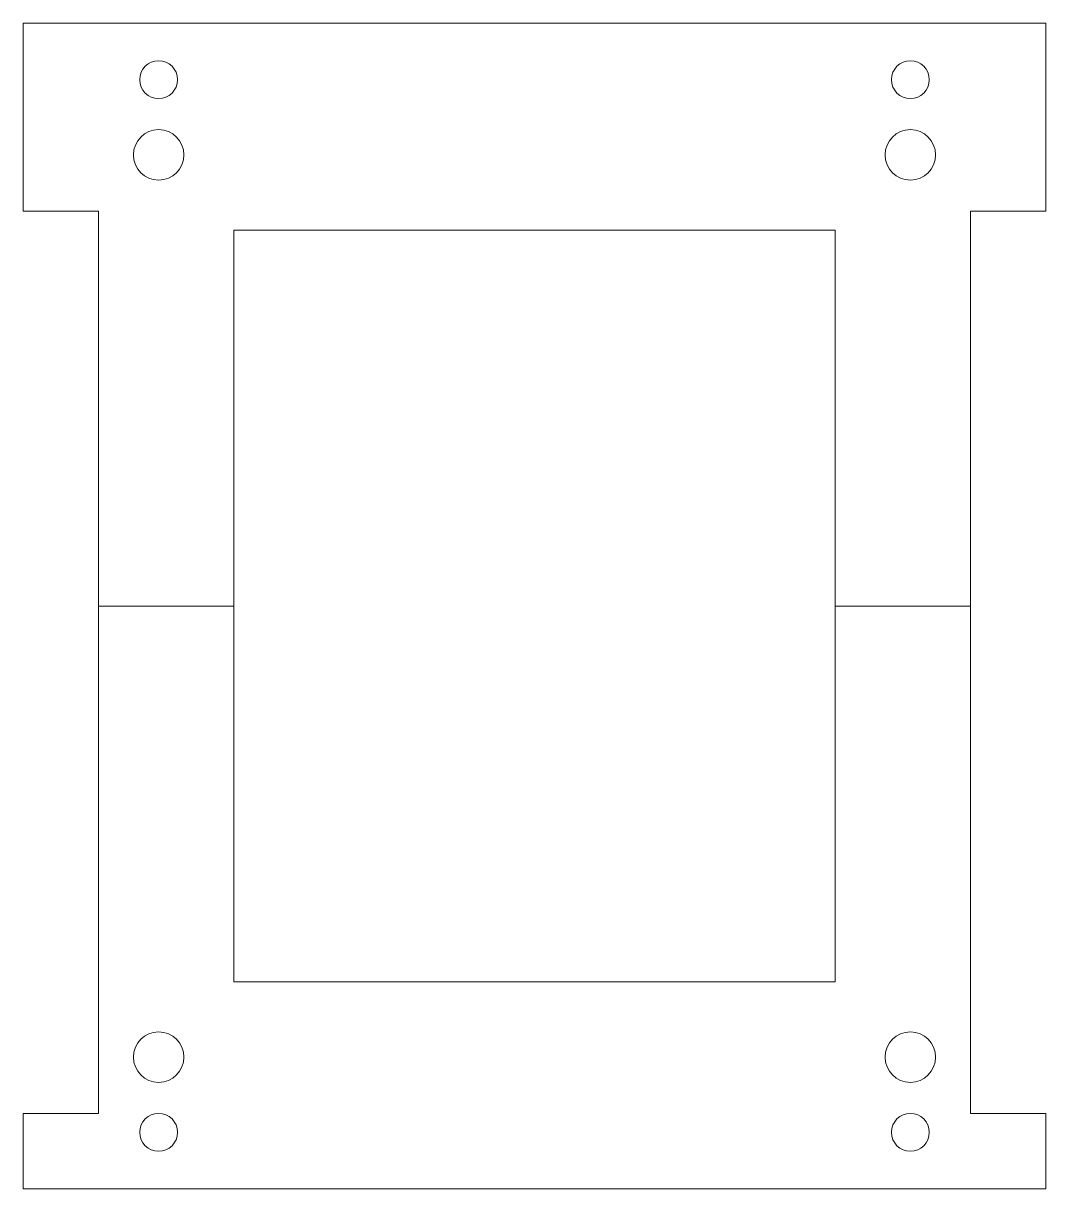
# Model space of a CAD drawing. Header units: inches. Extents: x -1.7 to 1.7, y -1.94 to 1.94.
import ezdxf

# ---------------------------------------------------------------- set-up
doc = ezdxf.new("R2010")
doc.units = ezdxf.units.IN
doc.header["$MEASUREMENT"] = 0

msp = doc.modelspace()

# ---------------------------------------------------------------- linework, layer by layer
at = {"color": 1, "lineweight": 5}
for p, q in [((1.7, 1.9375), (-1.7, 1.9375)), ((1.7, 1.9375), (1.7, 1.3125)), ((-1.7, 1.9375), (-1.7, 1.3125)), ((-1.45, 1.3125), (-1.7, 1.3125)), ((-1.45, -1.6875), (-1.45, 1.3125)), ((1.45, -1.6875), (1.45, 1.3125)), ((1.45, 1.3125), (1.7, 1.3125)), ((-1, 1.25), (-1, -1.25)), ((1, 1.25), (-1, 1.25)), ((1, 1.25), (1, -1.25)), ((-1, 0), (-1.45, 0)), ((1.45, 0), (1, 0)), ((1, -1.25), (-1, -1.25)), ((-1.7, -1.6875), (-1.45, -1.6875)), ((-1.7, -1.6875), (-1.7, -1.9375)), ((1.45, -1.6875), (1.7, -1.6875)), ((1.7, -1.9375), (1.7, -1.6875)), ((-1.7, -1.9375), (1.7, -1.9375))]:
    msp.add_line(p, q, dxfattribs=at)
for centre, radius in [((-1.25, 1.75), 0.063), ((1.25, 1.75), 0.063), ((-1.25, 1.5), 0.084), ((1.25, 1.5), 0.084), ((-1.25, -1.5), 0.084), ((1.25, -1.5), 0.084), ((-1.25, -1.75), 0.063), ((1.25, -1.75), 0.063)]:
    msp.add_circle(centre, radius, dxfattribs=at)

doc.saveas('drawing.dxf')
